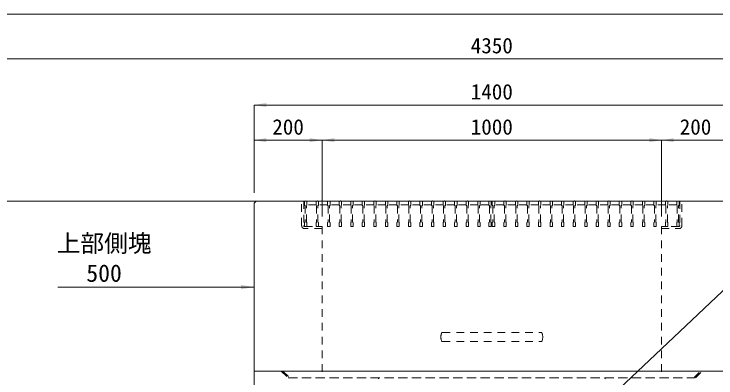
# Model space of a CAD drawing. Units: millimetres at full size, sheet at 1:30. Extents: x 47825 to 82541, y -23349 to -5561.
# Drawn here: x 62055 to 64123, y -10623 to -9552 of the extents above; entities that cross this region are included whole.
import ezdxf
from ezdxf.enums import TextEntityAlignment as Align

# ---------------------------------------------------------------- set-up
doc = ezdxf.new("R2010")
doc.units = ezdxf.units.MM
doc.header["$LTSCALE"] = 30
doc.linetypes.add('USER1', pattern=[1.35, 0.75, -0.6])
for name, color, linetype, lineweight in [('AG', 7, 'USER1', 9), ('L', 6, 'USER1', 9), ('ハッチング', 7, 'Continuous', 5), ('寸法線', 7, 'Continuous', 9), ('本体', 2, 'USER1', 13), ('足掛金具', 7, 'USER1', 9)]:
    doc.layers.add(name, color=color, linetype=linetype, lineweight=lineweight)
doc.styles.add('ＭＳ ゴシック', font='')
doc.styles.get('ＭＳ ゴシック').set_extended_font_data('MS Gothic')

# ---------------------------------------------------------------- blocks, each defined once
blk = doc.blocks.new('filled_arrow')
at = {"color": 0, "linetype": 'Continuous', "lineweight": -2}
blk.add_solid([(7.5, 1.25), (0, 0), (7.5, -1.25)], dxfattribs=at)

msp = doc.modelspace()

# ---------------------------------------------------------------- linework, layer by layer
at = {"layer": 'AG'}
for p, q in [((62916.97, -10102.72), (64013.97, -10102.72)), ((62944.97, -10114.04), (62917.97, -10114.04)), ((62978.97, -10114.04), (62951.97, -10114.04)), ((63012.97, -10114.04), (62985.97, -10114.04)), ((63046.97, -10114.04), (63019.97, -10114.04)), ((63080.97, -10114.04), (63053.97, -10114.04)), ((63114.97, -10114.04), (63087.97, -10114.04)), ((63148.97, -10114.04), (63121.97, -10114.04)), ((63182.97, -10114.04), (63155.97, -10114.04)), ((63216.97, -10114.04), (63189.97, -10114.04)), ((63250.97, -10114.04), (63223.97, -10114.04)), ((63284.97, -10114.04), (63257.97, -10114.04)), ((63318.97, -10114.04), (63291.97, -10114.04)), ((63352.97, -10114.04), (63325.97, -10114.04)), ((63386.97, -10114.04), (63359.97, -10114.04)), ((63420.97, -10114.04), (63393.97, -10114.04)), ((63453.97, -10114.04), (63427.97, -10114.04)), ((63497.97, -10114.04), (63470.97, -10114.04)), ((63531.97, -10114.04), (63504.97, -10114.04)), ((63565.97, -10114.04), (63538.97, -10114.04)), ((63599.97, -10114.04), (63572.97, -10114.04)), ((63633.97, -10114.04), (63606.97, -10114.04)), ((63667.97, -10114.04), (63640.97, -10114.04)), ((63701.97, -10114.04), (63674.97, -10114.04)), ((63735.97, -10114.04), (63708.97, -10114.04)), ((63769.97, -10114.04), (63742.97, -10114.04)), ((63803.97, -10114.04), (63776.97, -10114.04)), ((63837.97, -10114.04), (63810.97, -10114.04)), ((63871.97, -10114.04), (63844.97, -10114.04)), ((63905.97, -10114.04), (63878.97, -10114.04)), ((63939.97, -10114.04), (63912.97, -10114.04)), ((63973.97, -10114.04), (63946.97, -10114.04)), ((64006.97, -10114.04), (63980.97, -10114.04))]:
    msp.add_line(p, q, dxfattribs=at)
for points in [[(62910.97, -10165.73), (62910.97, -10177.72), (62917.97, -10177.72), (62917.97, -10165.73), (62916.47, -10164.23), (62916.47, -10116.23), (62917.97, -10114.73), (62917.97, -10102.73), (62914.97, -10102.73)], [(62913.97, -10102.73), (62910.97, -10102.73), (62910.97, -10114.73), (62912.47, -10116.23), (62912.47, -10164.23), (62910.97, -10165.73)], [(62944.97, -10165.73), (62944.97, -10177.72), (62951.97, -10177.72), (62951.97, -10165.73), (62950.47, -10164.23), (62950.47, -10116.23), (62951.97, -10114.73), (62951.97, -10102.73), (62948.97, -10102.73)], [(62947.97, -10102.73), (62944.97, -10102.73), (62944.97, -10114.73), (62946.47, -10116.23), (62946.47, -10164.23), (62944.97, -10165.73)], [(62978.97, -10165.73), (62978.97, -10177.72), (62985.97, -10177.72), (62985.97, -10165.73), (62984.47, -10164.23), (62984.47, -10116.23), (62985.97, -10114.73), (62985.97, -10102.73), (62982.97, -10102.73)], [(62981.97, -10102.73), (62978.97, -10102.73), (62978.97, -10114.73), (62980.47, -10116.23), (62980.47, -10164.23), (62978.97, -10165.73)], [(63012.97, -10165.73), (63012.97, -10177.72), (63019.97, -10177.72), (63019.97, -10165.73), (63018.47, -10164.23), (63018.47, -10116.23), (63019.97, -10114.73), (63019.97, -10102.73), (63016.97, -10102.73)], [(63015.97, -10102.73), (63012.97, -10102.73), (63012.97, -10114.73), (63014.47, -10116.23), (63014.47, -10164.23), (63012.97, -10165.73)], [(63046.97, -10165.73), (63046.97, -10177.72), (63053.97, -10177.72), (63053.97, -10165.73), (63052.47, -10164.23), (63052.47, -10116.23), (63053.97, -10114.73), (63053.97, -10102.73), (63050.97, -10102.73)], [(63049.97, -10102.73), (63046.97, -10102.73), (63046.97, -10114.73), (63048.47, -10116.23), (63048.47, -10164.23), (63046.97, -10165.73)], [(63080.97, -10165.73), (63080.97, -10177.72), (63087.97, -10177.72), (63087.97, -10165.73), (63086.47, -10164.23), (63086.47, -10116.23), (63087.97, -10114.73), (63087.97, -10102.73), (63084.97, -10102.73)], [(63083.97, -10102.73), (63080.97, -10102.73), (63080.97, -10114.73), (63082.47, -10116.23), (63082.47, -10164.23), (63080.97, -10165.73)], [(63114.97, -10165.73), (63114.97, -10177.72), (63121.97, -10177.72), (63121.97, -10165.73), (63120.47, -10164.23), (63120.47, -10116.23), (63121.97, -10114.73), (63121.97, -10102.73), (63118.97, -10102.73)], [(63117.97, -10102.73), (63114.97, -10102.73), (63114.97, -10114.73), (63116.47, -10116.23), (63116.47, -10164.23), (63114.97, -10165.73)], [(63148.97, -10165.73), (63148.97, -10177.72), (63155.97, -10177.72), (63155.97, -10165.73), (63154.47, -10164.23), (63154.47, -10116.23), (63155.97, -10114.73), (63155.97, -10102.73), (63152.97, -10102.73)], [(63151.97, -10102.73), (63148.97, -10102.73), (63148.97, -10114.73), (63150.47, -10116.23), (63150.47, -10164.23), (63148.97, -10165.73)], [(63182.97, -10165.73), (63182.97, -10177.72), (63189.97, -10177.72), (63189.97, -10165.73), (63188.47, -10164.23), (63188.47, -10116.23), (63189.97, -10114.73), (63189.97, -10102.73), (63186.97, -10102.73)], [(63185.97, -10102.73), (63182.97, -10102.73), (63182.97, -10114.73), (63184.47, -10116.23), (63184.47, -10164.23), (63182.97, -10165.73)], [(63216.97, -10165.73), (63216.97, -10177.72), (63223.97, -10177.72), (63223.97, -10165.73), (63222.47, -10164.23), (63222.47, -10116.23), (63223.97, -10114.73), (63223.97, -10102.73), (63220.97, -10102.73)], [(63219.97, -10102.73), (63216.97, -10102.73), (63216.97, -10114.73), (63218.47, -10116.23), (63218.47, -10164.23), (63216.97, -10165.73)], [(63250.97, -10165.73), (63250.97, -10177.72), (63257.97, -10177.72), (63257.97, -10165.73), (63256.47, -10164.23), (63256.47, -10116.23), (63257.97, -10114.73), (63257.97, -10102.73), (63254.97, -10102.73)], [(63253.97, -10102.73), (63250.97, -10102.73), (63250.97, -10114.73), (63252.47, -10116.23), (63252.47, -10164.23), (63250.97, -10165.73)], [(63284.97, -10165.73), (63284.97, -10177.72), (63291.97, -10177.72), (63291.97, -10165.73), (63290.47, -10164.23), (63290.47, -10116.23), (63291.97, -10114.73), (63291.97, -10102.73), (63288.97, -10102.73)], [(63287.97, -10102.73), (63284.97, -10102.73), (63284.97, -10114.73), (63286.47, -10116.23), (63286.47, -10164.23), (63284.97, -10165.73)], [(63318.97, -10165.73), (63318.97, -10177.72), (63325.97, -10177.72), (63325.97, -10165.73), (63324.47, -10164.23), (63324.47, -10116.23), (63325.97, -10114.73), (63325.97, -10102.73), (63322.97, -10102.73)], [(63321.97, -10102.73), (63318.97, -10102.73), (63318.97, -10114.73), (63320.47, -10116.23), (63320.47, -10164.23), (63318.97, -10165.73)], [(63352.97, -10165.73), (63352.97, -10177.72), (63359.97, -10177.72), (63359.97, -10165.73), (63358.47, -10164.23), (63358.47, -10116.23), (63359.97, -10114.73), (63359.97, -10102.73), (63356.97, -10102.73)], [(63355.97, -10102.73), (63352.97, -10102.73), (63352.97, -10114.73), (63354.47, -10116.23), (63354.47, -10164.23), (63352.97, -10165.73)], [(63386.97, -10165.73), (63386.97, -10177.72), (63393.97, -10177.72), (63393.97, -10165.73), (63392.47, -10164.23), (63392.47, -10116.23), (63393.97, -10114.73), (63393.97, -10102.73), (63390.97, -10102.73)], [(63389.97, -10102.73), (63386.97, -10102.73), (63386.97, -10114.73), (63388.47, -10116.23), (63388.47, -10164.23), (63386.97, -10165.73)], [(63420.97, -10165.73), (63420.97, -10177.72), (63427.97, -10177.72), (63427.97, -10165.73), (63426.47, -10164.23), (63426.47, -10116.23), (63427.97, -10114.73), (63427.97, -10102.73), (63424.97, -10102.73)], [(63423.97, -10102.73), (63420.97, -10102.73), (63420.97, -10114.73), (63422.47, -10116.23), (63422.47, -10164.23), (63420.97, -10165.73)], [(63453.97, -10165.73), (63453.97, -10177.72), (63460.97, -10177.72), (63460.97, -10165.73), (63459.47, -10164.23), (63459.47, -10116.23), (63460.97, -10114.73), (63460.97, -10102.73), (63457.97, -10102.73)], [(63456.97, -10102.73), (63453.97, -10102.73), (63453.97, -10114.73), (63455.47, -10116.23), (63455.47, -10164.23), (63453.97, -10165.73)], [(63463.97, -10165.73), (63463.97, -10177.72), (63470.97, -10177.72), (63470.97, -10165.73), (63469.47, -10164.23), (63469.47, -10116.23), (63470.97, -10114.73), (63470.97, -10102.73), (63467.97, -10102.73)], [(63466.97, -10102.73), (63463.97, -10102.73), (63463.97, -10114.73), (63465.47, -10116.23), (63465.47, -10164.23), (63463.97, -10165.73)], [(63497.97, -10165.73), (63497.97, -10177.72), (63504.97, -10177.72), (63504.97, -10165.73), (63503.47, -10164.23), (63503.47, -10116.23), (63504.97, -10114.73), (63504.97, -10102.73), (63501.97, -10102.73)], [(63500.97, -10102.73), (63497.97, -10102.73), (63497.97, -10114.73), (63499.47, -10116.23), (63499.47, -10164.23), (63497.97, -10165.73)], [(63531.97, -10165.73), (63531.97, -10177.72), (63538.97, -10177.72), (63538.97, -10165.73), (63537.47, -10164.23), (63537.47, -10116.23), (63538.97, -10114.73), (63538.97, -10102.73), (63535.97, -10102.73)], [(63534.97, -10102.73), (63531.97, -10102.73), (63531.97, -10114.73), (63533.47, -10116.23), (63533.47, -10164.23), (63531.97, -10165.73)], [(63565.97, -10165.73), (63565.97, -10177.72), (63572.97, -10177.72), (63572.97, -10165.73), (63571.47, -10164.23), (63571.47, -10116.23), (63572.97, -10114.73), (63572.97, -10102.73), (63569.97, -10102.73)], [(63568.97, -10102.73), (63565.97, -10102.73), (63565.97, -10114.73), (63567.47, -10116.23), (63567.47, -10164.23), (63565.97, -10165.73)], [(63599.97, -10165.73), (63599.97, -10177.72), (63606.97, -10177.72), (63606.97, -10165.73), (63605.47, -10164.23), (63605.47, -10116.23), (63606.97, -10114.73), (63606.97, -10102.73), (63603.97, -10102.73)], [(63602.97, -10102.73), (63599.97, -10102.73), (63599.97, -10114.73), (63601.47, -10116.23), (63601.47, -10164.23), (63599.97, -10165.73)], [(63633.97, -10165.73), (63633.97, -10177.72), (63640.97, -10177.72), (63640.97, -10165.73), (63639.47, -10164.23), (63639.47, -10116.23), (63640.97, -10114.73), (63640.97, -10102.73), (63637.97, -10102.73)], [(63636.97, -10102.73), (63633.97, -10102.73), (63633.97, -10114.73), (63635.47, -10116.23), (63635.47, -10164.23), (63633.97, -10165.73)], [(63667.97, -10165.73), (63667.97, -10177.72), (63674.97, -10177.72), (63674.97, -10165.73), (63673.47, -10164.23), (63673.47, -10116.23), (63674.97, -10114.73), (63674.97, -10102.73), (63671.97, -10102.73)], [(63670.97, -10102.73), (63667.97, -10102.73), (63667.97, -10114.73), (63669.47, -10116.23), (63669.47, -10164.23), (63667.97, -10165.73)], [(63701.97, -10165.73), (63701.97, -10177.72), (63708.97, -10177.72), (63708.97, -10165.73), (63707.47, -10164.23), (63707.47, -10116.23), (63708.97, -10114.73), (63708.97, -10102.73), (63705.97, -10102.73)], [(63704.97, -10102.73), (63701.97, -10102.73), (63701.97, -10114.73), (63703.47, -10116.23), (63703.47, -10164.23), (63701.97, -10165.73)], [(63735.97, -10165.73), (63735.97, -10177.72), (63742.97, -10177.72), (63742.97, -10165.73), (63741.47, -10164.23), (63741.47, -10116.23), (63742.97, -10114.73), (63742.97, -10102.73), (63739.97, -10102.73)], [(63738.97, -10102.73), (63735.97, -10102.73), (63735.97, -10114.73), (63737.47, -10116.23), (63737.47, -10164.23), (63735.97, -10165.73)], [(63769.97, -10165.73), (63769.97, -10177.72), (63776.97, -10177.72), (63776.97, -10165.73), (63775.47, -10164.23), (63775.47, -10116.23), (63776.97, -10114.73), (63776.97, -10102.73), (63773.97, -10102.73)], [(63772.97, -10102.73), (63769.97, -10102.73), (63769.97, -10114.73), (63771.47, -10116.23), (63771.47, -10164.23), (63769.97, -10165.73)], [(63803.97, -10165.73), (63803.97, -10177.72), (63810.97, -10177.72), (63810.97, -10165.73), (63809.47, -10164.23), (63809.47, -10116.23), (63810.97, -10114.73), (63810.97, -10102.73), (63807.97, -10102.73)], [(63806.97, -10102.73), (63803.97, -10102.73), (63803.97, -10114.73), (63805.47, -10116.23), (63805.47, -10164.23), (63803.97, -10165.73)], [(63837.97, -10165.73), (63837.97, -10177.72), (63844.97, -10177.72), (63844.97, -10165.73), (63843.47, -10164.23), (63843.47, -10116.23), (63844.97, -10114.73), (63844.97, -10102.73), (63841.97, -10102.73)], [(63840.97, -10102.73), (63837.97, -10102.73), (63837.97, -10114.73), (63839.47, -10116.23), (63839.47, -10164.23), (63837.97, -10165.73)], [(63871.97, -10165.73), (63871.97, -10177.72), (63878.97, -10177.72), (63878.97, -10165.73), (63877.47, -10164.23), (63877.47, -10116.23), (63878.97, -10114.73), (63878.97, -10102.73), (63875.97, -10102.73)], [(63874.97, -10102.73), (63871.97, -10102.73), (63871.97, -10114.73), (63873.47, -10116.23), (63873.47, -10164.23), (63871.97, -10165.73)], [(63905.97, -10165.73), (63905.97, -10177.72), (63912.97, -10177.72), (63912.97, -10165.73), (63911.47, -10164.23), (63911.47, -10116.23), (63912.97, -10114.73), (63912.97, -10102.73), (63909.97, -10102.73)], [(63908.97, -10102.73), (63905.97, -10102.73), (63905.97, -10114.73), (63907.47, -10116.23), (63907.47, -10164.23), (63905.97, -10165.73)], [(63939.97, -10165.73), (63939.97, -10177.72), (63946.97, -10177.72), (63946.97, -10165.73), (63945.47, -10164.23), (63945.47, -10116.23), (63946.97, -10114.73), (63946.97, -10102.73), (63943.97, -10102.73)], [(63942.97, -10102.73), (63939.97, -10102.73), (63939.97, -10114.73), (63941.47, -10116.23), (63941.47, -10164.23), (63939.97, -10165.73)], [(63973.97, -10165.73), (63973.97, -10177.72), (63980.97, -10177.72), (63980.97, -10165.73), (63979.47, -10164.23), (63979.47, -10116.23), (63980.97, -10114.73), (63980.97, -10102.73), (63977.97, -10102.73)], [(63976.97, -10102.73), (63973.97, -10102.73), (63973.97, -10114.73), (63975.47, -10116.23), (63975.47, -10164.23), (63973.97, -10165.73)], [(64006.97, -10165.73), (64006.97, -10177.72), (64013.97, -10177.72), (64013.97, -10165.73), (64012.47, -10164.23), (64012.47, -10116.23), (64013.97, -10114.73), (64013.97, -10102.73), (64010.97, -10102.73)], [(64009.97, -10102.73), (64006.97, -10102.73), (64006.97, -10114.73), (64008.47, -10116.23), (64008.47, -10164.23), (64006.97, -10165.73)]]:
    msp.add_lwpolyline(points, dxfattribs=at)
for centre in [(62914.47, -10102.73), (62948.47, -10102.73), (62982.47, -10102.73), (63016.47, -10102.73), (63050.47, -10102.73), (63084.47, -10102.73), (63118.47, -10102.73), (63152.47, -10102.73), (63186.47, -10102.73), (63220.47, -10102.73), (63254.47, -10102.73), (63288.47, -10102.73), (63322.47, -10102.73), (63356.47, -10102.73), (63390.47, -10102.73), (63424.47, -10102.73), (63457.47, -10102.73), (63467.47, -10102.73), (63501.47, -10102.73), (63535.47, -10102.73), (63569.47, -10102.73), (63603.47, -10102.73), (63637.47, -10102.73), (63671.47, -10102.73), (63705.47, -10102.73), (63739.47, -10102.73), (63773.47, -10102.73), (63807.47, -10102.73), (63841.47, -10102.73), (63875.47, -10102.73), (63909.47, -10102.73), (63943.47, -10102.73), (63977.47, -10102.73), (64010.47, -10102.73)]:
    msp.add_arc(centre, 0.5, 0, 180, dxfattribs=at)
at = {"layer": 'L'}
for p, q in [((62902.47, -10102.72), (62908.47, -10102.72)), ((62902.47, -10174.72), (62902.47, -10102.72)), ((62908.47, -10102.72), (62908.47, -10174.72)), ((64022.47, -10102.72), (64016.47, -10102.72)), ((64016.47, -10102.72), (64016.47, -10174.72)), ((64022.47, -10174.72), (64022.47, -10102.72)), ((62911.47, -10177.72), (62962.47, -10177.72)), ((62962.47, -10183.72), (62911.47, -10183.72)), ((62962.47, -10177.72), (62962.47, -10183.72)), ((64013.47, -10177.72), (63962.47, -10177.72)), ((63962.47, -10177.72), (63962.47, -10183.72)), ((63962.47, -10183.72), (64013.47, -10183.72))]:
    msp.add_line(p, q, dxfattribs=at)
for centre, radius, start, end in [((62911.47, -10174.72), 9, 180, 270), ((62911.47, -10174.72), 3, 180, 270), ((64013.47, -10174.72), 3, 270, 0), ((64013.47, -10174.72), 9, 270, 0)]:
    msp.add_arc(centre, radius, start, end, dxfattribs=at)
at = {"layer": 'ハッチング', "lineweight": 20}
msp.add_line((60937.47, -10102.72), (65987.47, -10102.72), dxfattribs=at)
at = {"layer": '寸法線'}
for p, q in [((60937.47, -9551.97), (65987.47, -9551.97)), ((61287.47, -9683.85), (65637.47, -9683.85)), ((62762.47, -9819.72), (64162.47, -9819.72)), ((62762.47, -10078.72), (62762.47, -9819.72)), ((62762.47, -9923.19), (62962.47, -9923.19)), ((62762.47, -10078.72), (62762.47, -9923.19)), ((62962.47, -10147.72), (62962.47, -9923.19)), ((62962.47, -9923.19), (63962.47, -9923.19)), ((62962.47, -10147.72), (62962.47, -9923.19)), ((63962.47, -10147.72), (63962.47, -9923.19)), ((64162.47, -9923.19), (63962.47, -9923.19)), ((63962.47, -10147.72), (63962.47, -9923.19))]:
    msp.add_line(p, q, dxfattribs=at)
for points in [[(63712.47, -10773.13), (64212.78, -10301.23), (64770.52, -10301.23)], [(62762.47, -10355.72), (62471.9, -10355.72), (62184.43, -10355.72)]]:
    msp.add_lwpolyline(points, dxfattribs=at)
at = {"layer": '本体', "linetype": 'Continuous'}
for p, q in [((62762.47, -10108.72), (62768.47, -10102.72)), ((62762.47, -10108.72), (62762.47, -10602.72)), ((62768.47, -10102.72), (64156.47, -10102.72)), ((62762.47, -10602.72), (62847.47, -10602.72)), ((62762.47, -10602.72), (62762.47, -10802.72)), ((62762.47, -10602.72), (64162.47, -10602.72)), ((64077.47, -10602.72), (64162.47, -10602.72))]:
    msp.add_line(p, q, dxfattribs=at)
at = {"layer": '本体', "lineweight": 9}
for p, q in [((62962.47, -10177.72), (62962.47, -10622.72)), ((63962.47, -10177.72), (63962.47, -10622.72)), ((62842.47, -10602.72), (62862.47, -10622.72)), ((62847.47, -10602.72), (62867.47, -10622.72)), ((64057.47, -10622.72), (64077.47, -10602.72)), ((64062.47, -10622.72), (64082.47, -10602.72)), ((62862.47, -10622.72), (64062.47, -10622.72)), ((62867.47, -10622.72), (64057.47, -10622.72)), ((63127.47, -10622.72), (63129.47, -10625.92)), ((63795.47, -10625.92), (63797.47, -10622.72))]:
    msp.add_line(p, q, dxfattribs=at)
at = {"layer": '足掛金具'}
for p, q in [((63317.72, -10489.22), (63607.23, -10489.22)), ((63317.72, -10516.22), (63607.23, -10516.22))]:
    msp.add_line(p, q, dxfattribs=at)
for centre, radius, start, end in [((63345.47, -10502.72), 33, 160.18507, 199.81493), ((63317.72, -10492.72), 3.5, 90, 160.18507), ((63607.23, -10492.72), 3.5, 19.81493, 90), ((63579.47, -10502.72), 33, 340.18507, 19.81493), ((63317.72, -10512.72), 3.5, 199.81493, 270), ((63607.23, -10512.72), 3.5, 270, 340.18507)]:
    msp.add_arc(centre, radius, start, end, dxfattribs=at)

# ---------------------------------------------------------------- block references
at = {"layer": '寸法線', "xscale": 4.8, "yscale": 4.8}
for p in [(62762.47, -9819.72), (62762.47, -9923.19), (62962.47, -9923.19), (63962.47, -9923.19)]:
    msp.add_blockref('filled_arrow', p, dxfattribs=at)
at = {"layer": '寸法線', "rotation": 180}
for p, xscale, yscale in [((62962.47, -9923.19), 4.8, 4.8), ((63962.47, -9923.19), 4.8, 4.8), ((62762.47, -10355.72), 5.2, 5.2)]:
    msp.add_blockref('filled_arrow', p, dxfattribs=dict(at, xscale=xscale, yscale=yscale))

# ---------------------------------------------------------------- texts
at = {"layer": '寸法線', "style": 'ＭＳ ゴシック'}
for s, p in [('4350', (63462.47, -9644.85)), ('1400', (63462.47, -9780.72)), ('200', (62862.47, -9884.19)), ('1000', (63462.47, -9884.19)), ('200', (64062.47, -9884.19))]:
    msp.add_text(s, height=45.57, dxfattribs=at).set_placement(p, align=Align.MIDDLE_CENTER)
for s, p in [('上部側塊', (62180.81, -10267.84)), ('500', (62268.22, -10355.59))]:
    msp.add_text(s, height=51.27, dxfattribs=at).set_placement(p, align=Align.BOTTOM_LEFT)

doc.saveas('drawing.dxf')
